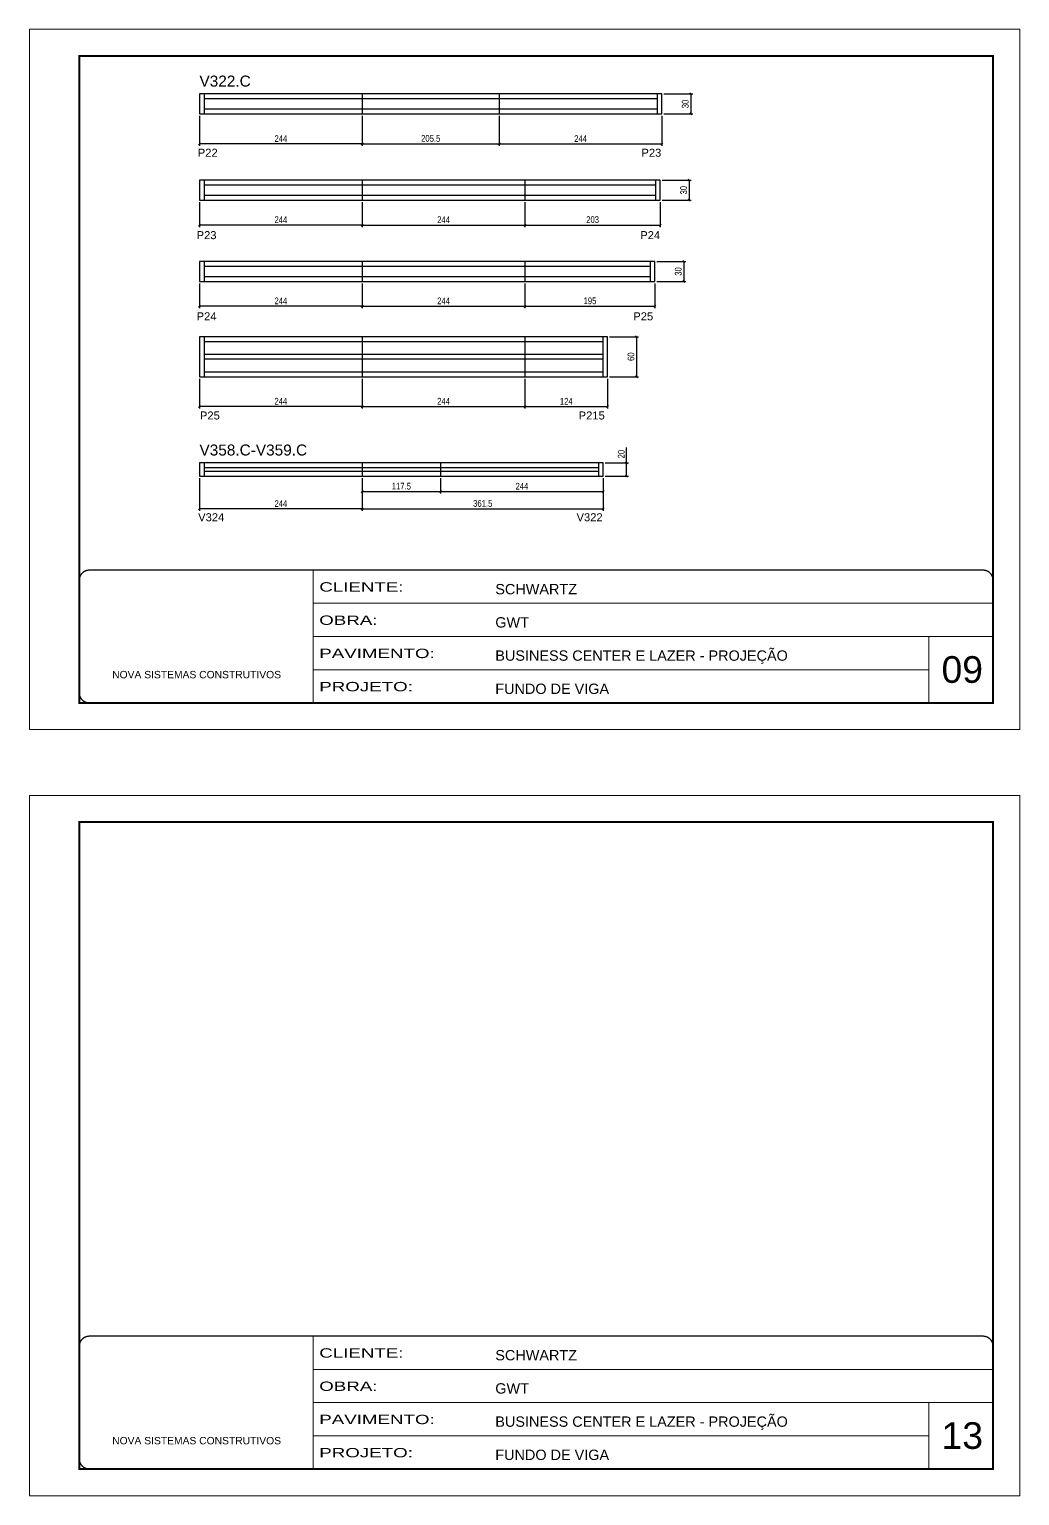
# Model space of a CAD drawing. Extents: x 3245 to 12416, y 917 to 10295.
# Drawn here: x 3245 to 4730, y 5512 to 7710 of the extents above; entities that cross this region are included whole.
import ezdxf

# ---------------------------------------------------------------- set-up
doc = ezdxf.new("R2010")
doc.units = 0
doc.linetypes.add('CONTINUO', pattern=[0])
doc.linetypes.add('DASHED', pattern=[0.75, 0.5, -0.25])
for name, color, linetype in [('5', 5, 'Continuous'), ('COTA', 241, 'Continuous'), ('NOMENCLATURA', 7, 'Continuous'), ('Painéis', 200, 'Continuous'), ('SARR_2.2x7', 40, 'Continuous')]:
    doc.layers.add(name, color=color, linetype=linetype)
for name, color, linetype, lineweight in [('CARIMBO', 255, 'Continuous', 9), ('Folhas', 255, 'Continuous', 9), ('SARRAFO DE PRESSAO', 251, 'DASHED', 9)]:
    doc.layers.add(name, color=color, linetype=linetype, lineweight=lineweight)
doc.styles.add('ARIAL', font='arial.ttf')
doc.styles.add('COTA TECNICA-50', font='techl___.ttf', dxfattribs={"height": 10})
doc.styles.get("Standard").update_dxf_attribs({"font": 'arial.ttf'})
doc.styles.add('Tecnologia', font='')
doc.styles.get('Tecnologia').set_extended_font_data('Forgotten Futurist')
doc.dimstyles.new('COTA PAINEL-50', dxfattribs={"dimtxt": 10, "dimasz": 3, "dimexe": 3, "dimexo": 3, "dimgap": 3, "dimtad": 1, "dimdec": 1, "dimzin": 12, "dimdsep": 46, "dimtxsty": 'COTA TECNICA-50', "dimblk1": 'OBLIQUE', "dimblk2": 'OBLIQUE', "dimsah": 1, "dimcen": 0.9, "dimclrd": 4, "dimclre": 4, "dimclrt": 240, "dimadec": 1, "dimazin": 3, "dimtfac": 1, "dimtdec": 1, "dimtmove": 0, "dimatfit": 3, "dimfxl": 1, "dimtolj": 1, "dimtzin": 12, "dimarcsym": 0})

# ---------------------------------------------------------------- blocks, each defined once
blk = doc.blocks.new('9999999999')
at = {"color": 30, "linetype": 'CONTINUO'}
for p, q in [((98564.6, 34230.2), (98564.6, 34429.4)), ((98564.6, 34379.6), (99584, 34379.6)), ((98564.6, 34329.8), (99488, 34329.8)), ((99584, 34329.8), (99488, 34329.8)), ((99488, 34329.8), (99488, 34230.2)), ((98564.6, 34280), (99488, 34280))]:
    blk.add_line(p, q, dxfattribs=at)
at = {"color": 30, "linetype": 'CONTINUO', "const_width": 2}
blk.add_lwpolyline([(99584, 34230.2), (99584, 34414.4, 0.414214), (99569, 34429.4), (98229, 34429.4, 0.414214), (98214, 34414.4), (98214, 34245.2, 0.414214), (98229, 34230.2), (99584, 34230.2)], format="xyb", dxfattribs=at)
at = {"layer": 'Folhas'}
blk.add_lwpolyline([(98139, 34190.2), (99624, 34190.2), (99624, 35240.2), (98139, 35240.2)], close=True, dxfattribs=at)
at = {"layer": 'Folhas', "color": 30, "const_width": 3}
blk.add_lwpolyline([(98214, 34230.2), (99584, 34230.2), (99584, 35200.2), (98214, 35200.2)], close=True, dxfattribs=at)
at = {"color": 7, "linetype": 'Continuous', "ltscale": 5, "style": 'ARIAL'}
for s, height, p in [('SCHWARTZ', 15.48, (98837.7, 34393.1)), ('GWT', 15.48, (98837.7, 34343.3)), ('BUSINESS CENTER E LAZER - PROJEÇÃO', 15.483, (98837.7, 34293.5)), ('NOVA SISTEMAS CONSTRUTIVOS', 11.059, (98263.2, 34267.2)), ('FUNDO DE VIGA', 15.483, (98837.7, 34243.7))]:
    blk.add_text(s, height=height, dxfattribs=at).set_placement(p)
at = {"layer": 'Folhas', "color": 7, "style": 'Tecnologia', "width": 1.5}
for s, p in [('CLIENTE:', (98573.7, 34397.2)), ('OBRA:', (98573.7, 34347.3)), ('PAVIMENTO:', (98573.7, 34297.5)), ('PROJETO:', (98573.7, 34247.7))]:
    blk.add_text(s, height=14, dxfattribs=at).set_placement(p)
blk = doc.blocks.new('_Oblique')
at = {"color": 0, "linetype": 'ByBlock', "lineweight": -2}
blk.add_line((-0.5, -0.5), (0.5, 0.5), dxfattribs=at)
blk = doc.blocks.new('*D271')
at = {"layer": 'COTA', "color": 4, "linetype": 'ByBlock', "lineweight": -2, "transparency": 16777216}
for p, q in [((3500.5, 7580.2), (3500.5, 7535.3)), ((3744.5, 7580.2), (3744.5, 7535.3)), ((3744.5, 7538.3), (3500.5, 7538.3))]:
    blk.add_line(p, q, dxfattribs=at)
at = {"layer": 'Defpoints', "color": 0, "linetype": 'ByBlock', "transparency": 16777216}
for p in [(3500.5, 7583.2), (3744.5, 7583.2), (3500.5, 7538.3)]:
    blk.add_point(p, dxfattribs=at)
at = {"layer": 'COTA', "color": 4, "linetype": 'ByBlock', "lineweight": -2, "transparency": 16777216, "xscale": 3, "yscale": 3, "zscale": 3, "rotation": 180}
blk.add_blockref('_Oblique', (3500.5, 7538.3), dxfattribs=at)
at = {"layer": 'COTA', "color": 4, "linetype": 'ByBlock', "lineweight": -2, "transparency": 16777216, "xscale": 3, "yscale": 3, "zscale": 3}
blk.add_blockref('_Oblique', (3744.5, 7538.3), dxfattribs=at)
at = {"layer": 'COTA', "color": 240, "linetype": 'ByBlock', "transparency": 16777216, "insert": (3622.5, 7546.4), "char_height": 10, "attachment_point": 5, "style": 'COTA TECNICA-50'}
blk.add_mtext('\\A1;244', dxfattribs=at)
blk = doc.blocks.new('*D469')
at = {"layer": 'COTA', "color": 4, "linetype": 'ByBlock', "lineweight": -2, "transparency": 16777216}
for p, q in [((3744.5, 7580.2), (3744.5, 7535.3)), ((3950, 7580.2), (3950, 7535.3)), ((3744.5, 7538.3), (3950, 7538.3))]:
    blk.add_line(p, q, dxfattribs=at)
at = {"layer": 'Defpoints', "color": 0, "linetype": 'ByBlock', "transparency": 16777216}
for p in [(3744.5, 7583.2), (3950, 7583.2), (3950, 7538.3)]:
    blk.add_point(p, dxfattribs=at)
at = {"layer": 'COTA', "color": 4, "linetype": 'ByBlock', "lineweight": -2, "transparency": 16777216, "xscale": 3, "yscale": 3, "zscale": 3, "rotation": 180}
blk.add_blockref('_Oblique', (3744.5, 7538.3), dxfattribs=at)
at = {"layer": 'COTA', "color": 4, "linetype": 'ByBlock', "lineweight": -2, "transparency": 16777216, "xscale": 3, "yscale": 3, "zscale": 3}
blk.add_blockref('_Oblique', (3950, 7538.3), dxfattribs=at)
at = {"layer": 'COTA', "color": 240, "linetype": 'ByBlock', "transparency": 16777216, "insert": (3847.2, 7546.5), "char_height": 10, "attachment_point": 5, "style": 'COTA TECNICA-50'}
blk.add_mtext('\\A1;205.5', dxfattribs=at)
blk = doc.blocks.new('*D470')
at = {"layer": 'COTA', "color": 4, "linetype": 'ByBlock', "lineweight": -2, "transparency": 16777216}
for p, q in [((3950, 7580.2), (3950, 7535.3)), ((4194, 7580.2), (4194, 7535.3)), ((3950, 7538.3), (4194, 7538.3))]:
    blk.add_line(p, q, dxfattribs=at)
at = {"layer": 'Defpoints', "color": 0, "linetype": 'ByBlock', "transparency": 16777216}
for p in [(3950, 7583.2), (4194, 7583.2), (4194, 7538.3)]:
    blk.add_point(p, dxfattribs=at)
at = {"layer": 'COTA', "color": 4, "linetype": 'ByBlock', "lineweight": -2, "transparency": 16777216, "xscale": 3, "yscale": 3, "zscale": 3, "rotation": 180}
blk.add_blockref('_Oblique', (3950, 7538.3), dxfattribs=at)
at = {"layer": 'COTA', "color": 4, "linetype": 'ByBlock', "lineweight": -2, "transparency": 16777216, "xscale": 3, "yscale": 3, "zscale": 3}
blk.add_blockref('_Oblique', (4194, 7538.3), dxfattribs=at)
at = {"layer": 'COTA', "color": 240, "linetype": 'ByBlock', "transparency": 16777216, "insert": (4072, 7546.4), "char_height": 10, "attachment_point": 5, "style": 'COTA TECNICA-50'}
blk.add_mtext('\\A1;244', dxfattribs=at)
blk = doc.blocks.new('*D471')
at = {"layer": 'COTA', "color": 4, "linetype": 'ByBlock', "lineweight": -2, "transparency": 16777216}
for p, q in [((4197, 7613.2), (4240.1, 7613.2)), ((4237.1, 7613.2), (4237.1, 7583.2)), ((4197, 7583.2), (4240.1, 7583.2))]:
    blk.add_line(p, q, dxfattribs=at)
at = {"layer": 'Defpoints', "color": 0, "linetype": 'ByBlock', "transparency": 16777216}
for p in [(4194, 7613.2), (4194, 7583.2), (4237.1, 7583.2)]:
    blk.add_point(p, dxfattribs=at)
at = {"layer": 'COTA', "color": 4, "linetype": 'ByBlock', "lineweight": -2, "transparency": 16777216, "xscale": 3, "yscale": 3, "zscale": 3}
for p, rotation in [((4237.1, 7613.2), 90), ((4237.1, 7583.2), 270)]:
    blk.add_blockref('_Oblique', p, dxfattribs=dict(at, rotation=rotation))
at = {"layer": 'COTA', "color": 240, "linetype": 'ByBlock', "transparency": 16777216, "insert": (4228.9, 7598.2), "char_height": 10, "attachment_point": 5, "rotation": 90, "style": 'COTA TECNICA-50'}
blk.add_mtext('\\A1;30', dxfattribs=at)
blk = doc.blocks.new('*D272')
at = {"layer": 'COTA', "color": 4, "linetype": 'ByBlock', "lineweight": -2, "transparency": 16777216}
for p, q in [((3500.5, 7450.9), (3500.5, 7413.6)), ((3744.5, 7450.9), (3744.5, 7413.6)), ((3744.5, 7416.6), (3500.5, 7416.6))]:
    blk.add_line(p, q, dxfattribs=at)
at = {"layer": 'Defpoints', "color": 0, "linetype": 'ByBlock', "transparency": 16777216}
for p in [(3500.5, 7453.9), (3744.5, 7453.9), (3500.5, 7416.6)]:
    blk.add_point(p, dxfattribs=at)
at = {"layer": 'COTA', "color": 4, "linetype": 'ByBlock', "lineweight": -2, "transparency": 16777216, "xscale": 3, "yscale": 3, "zscale": 3, "rotation": 180}
blk.add_blockref('_Oblique', (3500.5, 7416.6), dxfattribs=at)
at = {"layer": 'COTA', "color": 4, "linetype": 'ByBlock', "lineweight": -2, "transparency": 16777216, "xscale": 3, "yscale": 3, "zscale": 3}
blk.add_blockref('_Oblique', (3744.5, 7416.6), dxfattribs=at)
at = {"layer": 'COTA', "color": 240, "linetype": 'ByBlock', "transparency": 16777216, "insert": (3622.5, 7424.7), "char_height": 10, "attachment_point": 5, "style": 'COTA TECNICA-50'}
blk.add_mtext('\\A1;244', dxfattribs=at)
blk = doc.blocks.new('*D284')
at = {"layer": 'COTA', "color": 4, "linetype": 'ByBlock', "lineweight": -2, "transparency": 16777216}
for p, q in [((3744.5, 7450.9), (3744.5, 7413.6)), ((3988.5, 7450.9), (3988.5, 7413.6)), ((3744.5, 7416.6), (3988.5, 7416.6))]:
    blk.add_line(p, q, dxfattribs=at)
at = {"layer": 'Defpoints', "color": 0, "linetype": 'ByBlock', "transparency": 16777216}
for p in [(3744.5, 7453.9), (3988.5, 7453.9), (3988.5, 7416.6)]:
    blk.add_point(p, dxfattribs=at)
at = {"layer": 'COTA', "color": 4, "linetype": 'ByBlock', "lineweight": -2, "transparency": 16777216, "xscale": 3, "yscale": 3, "zscale": 3, "rotation": 180}
blk.add_blockref('_Oblique', (3744.5, 7416.6), dxfattribs=at)
at = {"layer": 'COTA', "color": 4, "linetype": 'ByBlock', "lineweight": -2, "transparency": 16777216, "xscale": 3, "yscale": 3, "zscale": 3}
blk.add_blockref('_Oblique', (3988.5, 7416.6), dxfattribs=at)
at = {"layer": 'COTA', "color": 240, "linetype": 'ByBlock', "transparency": 16777216, "insert": (3866.5, 7424.7), "char_height": 10, "attachment_point": 5, "style": 'COTA TECNICA-50'}
blk.add_mtext('\\A1;244', dxfattribs=at)
blk = doc.blocks.new('*D285')
at = {"layer": 'COTA', "color": 4, "linetype": 'ByBlock', "lineweight": -2, "transparency": 16777216}
for p, q in [((3988.5, 7450.9), (3988.5, 7413.6)), ((4191.5, 7450.9), (4191.5, 7413.6)), ((3988.5, 7416.6), (4191.5, 7416.6))]:
    blk.add_line(p, q, dxfattribs=at)
at = {"layer": 'Defpoints', "color": 0, "linetype": 'ByBlock', "transparency": 16777216}
for p in [(3988.5, 7453.9), (4191.5, 7453.9), (4191.5, 7416.6)]:
    blk.add_point(p, dxfattribs=at)
at = {"layer": 'COTA', "color": 4, "linetype": 'ByBlock', "lineweight": -2, "transparency": 16777216, "xscale": 3, "yscale": 3, "zscale": 3, "rotation": 180}
blk.add_blockref('_Oblique', (3988.5, 7416.6), dxfattribs=at)
at = {"layer": 'COTA', "color": 4, "linetype": 'ByBlock', "lineweight": -2, "transparency": 16777216, "xscale": 3, "yscale": 3, "zscale": 3}
blk.add_blockref('_Oblique', (4191.5, 7416.6), dxfattribs=at)
at = {"layer": 'COTA', "color": 240, "linetype": 'ByBlock', "transparency": 16777216, "insert": (4090, 7424.8), "char_height": 10, "attachment_point": 5, "style": 'COTA TECNICA-50'}
blk.add_mtext('\\A1;203', dxfattribs=at)
blk = doc.blocks.new('*D286')
at = {"layer": 'COTA', "color": 4, "linetype": 'ByBlock', "lineweight": -2, "transparency": 16777216}
for p, q in [((4194.5, 7483.9), (4237.6, 7483.9)), ((4234.6, 7483.9), (4234.6, 7453.9)), ((4194.5, 7453.9), (4237.6, 7453.9))]:
    blk.add_line(p, q, dxfattribs=at)
at = {"layer": 'Defpoints', "color": 0, "linetype": 'ByBlock', "transparency": 16777216}
for p in [(4191.5, 7483.9), (4191.5, 7453.9), (4234.6, 7453.9)]:
    blk.add_point(p, dxfattribs=at)
at = {"layer": 'COTA', "color": 4, "linetype": 'ByBlock', "lineweight": -2, "transparency": 16777216, "xscale": 3, "yscale": 3, "zscale": 3}
for p, rotation in [((4234.6, 7483.9), 90), ((4234.6, 7453.9), 270)]:
    blk.add_blockref('_Oblique', p, dxfattribs=dict(at, rotation=rotation))
at = {"layer": 'COTA', "color": 240, "linetype": 'ByBlock', "transparency": 16777216, "insert": (4226.4, 7468.9), "char_height": 10, "attachment_point": 5, "rotation": 90, "style": 'COTA TECNICA-50'}
blk.add_mtext('\\A1;30', dxfattribs=at)
blk = doc.blocks.new('*D244')
at = {"layer": 'COTA', "color": 4, "linetype": 'ByBlock', "lineweight": -2, "transparency": 16777216}
for p, q in [((3500.5, 7329.1), (3500.5, 7291.9)), ((3744.5, 7329.1), (3744.5, 7291.9)), ((3744.5, 7294.9), (3500.5, 7294.9))]:
    blk.add_line(p, q, dxfattribs=at)
at = {"layer": 'Defpoints', "color": 0, "linetype": 'ByBlock', "transparency": 16777216}
for p in [(3500.5, 7332.1), (3744.5, 7332.1), (3500.5, 7294.9)]:
    blk.add_point(p, dxfattribs=at)
at = {"layer": 'COTA', "color": 4, "linetype": 'ByBlock', "lineweight": -2, "transparency": 16777216, "xscale": 3, "yscale": 3, "zscale": 3, "rotation": 180}
blk.add_blockref('_Oblique', (3500.5, 7294.9), dxfattribs=at)
at = {"layer": 'COTA', "color": 4, "linetype": 'ByBlock', "lineweight": -2, "transparency": 16777216, "xscale": 3, "yscale": 3, "zscale": 3}
blk.add_blockref('_Oblique', (3744.5, 7294.9), dxfattribs=at)
at = {"layer": 'COTA', "color": 240, "linetype": 'ByBlock', "transparency": 16777216, "insert": (3622.5, 7303), "char_height": 10, "attachment_point": 5, "style": 'COTA TECNICA-50'}
blk.add_mtext('\\A1;244', dxfattribs=at)
blk = doc.blocks.new('*D287')
at = {"layer": 'COTA', "color": 4, "linetype": 'ByBlock', "lineweight": -2, "transparency": 16777216}
for p, q in [((3744.5, 7329.1), (3744.5, 7291.9)), ((3988.5, 7329.1), (3988.5, 7291.9)), ((3744.5, 7294.9), (3988.5, 7294.9))]:
    blk.add_line(p, q, dxfattribs=at)
at = {"layer": 'Defpoints', "color": 0, "linetype": 'ByBlock', "transparency": 16777216}
for p in [(3744.5, 7332.1), (3988.5, 7332.1), (3988.5, 7294.9)]:
    blk.add_point(p, dxfattribs=at)
at = {"layer": 'COTA', "color": 4, "linetype": 'ByBlock', "lineweight": -2, "transparency": 16777216, "xscale": 3, "yscale": 3, "zscale": 3, "rotation": 180}
blk.add_blockref('_Oblique', (3744.5, 7294.9), dxfattribs=at)
at = {"layer": 'COTA', "color": 4, "linetype": 'ByBlock', "lineweight": -2, "transparency": 16777216, "xscale": 3, "yscale": 3, "zscale": 3}
blk.add_blockref('_Oblique', (3988.5, 7294.9), dxfattribs=at)
at = {"layer": 'COTA', "color": 240, "linetype": 'ByBlock', "transparency": 16777216, "insert": (3866.5, 7303), "char_height": 10, "attachment_point": 5, "style": 'COTA TECNICA-50'}
blk.add_mtext('\\A1;244', dxfattribs=at)
blk = doc.blocks.new('*D288')
at = {"layer": 'COTA', "color": 4, "linetype": 'ByBlock', "lineweight": -2, "transparency": 16777216}
for p, q in [((3988.5, 7329.1), (3988.5, 7291.9)), ((4183.5, 7329.1), (4183.5, 7291.9)), ((3988.5, 7294.9), (4183.5, 7294.9))]:
    blk.add_line(p, q, dxfattribs=at)
at = {"layer": 'Defpoints', "color": 0, "linetype": 'ByBlock', "transparency": 16777216}
for p in [(3988.5, 7332.1), (4183.5, 7332.1), (4183.5, 7294.9)]:
    blk.add_point(p, dxfattribs=at)
at = {"layer": 'COTA', "color": 4, "linetype": 'ByBlock', "lineweight": -2, "transparency": 16777216, "xscale": 3, "yscale": 3, "zscale": 3, "rotation": 180}
blk.add_blockref('_Oblique', (3988.5, 7294.9), dxfattribs=at)
at = {"layer": 'COTA', "color": 4, "linetype": 'ByBlock', "lineweight": -2, "transparency": 16777216, "xscale": 3, "yscale": 3, "zscale": 3}
blk.add_blockref('_Oblique', (4183.5, 7294.9), dxfattribs=at)
at = {"layer": 'COTA', "color": 240, "linetype": 'ByBlock', "transparency": 16777216, "insert": (4086, 7303), "char_height": 10, "attachment_point": 5, "style": 'COTA TECNICA-50'}
blk.add_mtext('\\A1;195', dxfattribs=at)
blk = doc.blocks.new('*D289')
at = {"layer": 'COTA', "color": 4, "linetype": 'ByBlock', "lineweight": -2, "transparency": 16777216}
for p, q in [((4186.5, 7362.1), (4229.6, 7362.1)), ((4226.6, 7362.1), (4226.6, 7332.1)), ((4186.5, 7332.1), (4229.6, 7332.1))]:
    blk.add_line(p, q, dxfattribs=at)
at = {"layer": 'Defpoints', "color": 0, "linetype": 'ByBlock', "transparency": 16777216}
for p in [(4183.5, 7362.1), (4183.5, 7332.1), (4226.6, 7332.1)]:
    blk.add_point(p, dxfattribs=at)
at = {"layer": 'COTA', "color": 4, "linetype": 'ByBlock', "lineweight": -2, "transparency": 16777216, "xscale": 3, "yscale": 3, "zscale": 3}
for p, rotation in [((4226.6, 7362.1), 90), ((4226.6, 7332.1), 270)]:
    blk.add_blockref('_Oblique', p, dxfattribs=dict(at, rotation=rotation))
at = {"layer": 'COTA', "color": 240, "linetype": 'ByBlock', "transparency": 16777216, "insert": (4218.4, 7347.1), "char_height": 10, "attachment_point": 5, "rotation": 90, "style": 'COTA TECNICA-50'}
blk.add_mtext('\\A1;30', dxfattribs=at)
blk = doc.blocks.new('*D245')
at = {"layer": 'COTA', "color": 4, "linetype": 'ByBlock', "lineweight": -2, "transparency": 16777216}
for p, q in [((3500.5, 7186.3), (3500.5, 7141.4)), ((3744.5, 7186.3), (3744.5, 7141.4)), ((3744.5, 7144.4), (3500.5, 7144.4))]:
    blk.add_line(p, q, dxfattribs=at)
at = {"layer": 'Defpoints', "color": 0, "linetype": 'ByBlock', "transparency": 16777216}
for p in [(3500.5, 7189.3), (3744.5, 7189.3), (3500.5, 7144.4)]:
    blk.add_point(p, dxfattribs=at)
at = {"layer": 'COTA', "color": 4, "linetype": 'ByBlock', "lineweight": -2, "transparency": 16777216, "xscale": 3, "yscale": 3, "zscale": 3, "rotation": 180}
blk.add_blockref('_Oblique', (3500.5, 7144.4), dxfattribs=at)
at = {"layer": 'COTA', "color": 4, "linetype": 'ByBlock', "lineweight": -2, "transparency": 16777216, "xscale": 3, "yscale": 3, "zscale": 3}
blk.add_blockref('_Oblique', (3744.5, 7144.4), dxfattribs=at)
at = {"layer": 'COTA', "color": 240, "linetype": 'ByBlock', "transparency": 16777216, "insert": (3622.5, 7152.5), "char_height": 10, "attachment_point": 5, "style": 'COTA TECNICA-50'}
blk.add_mtext('\\A1;244', dxfattribs=at)
blk = doc.blocks.new('*D290')
at = {"layer": 'COTA', "color": 4, "linetype": 'ByBlock', "lineweight": -2, "transparency": 16777216}
for p, q in [((3744.5, 7186.3), (3744.5, 7141.4)), ((3988.5, 7186.3), (3988.5, 7141.4)), ((3744.5, 7144.4), (3988.5, 7144.4))]:
    blk.add_line(p, q, dxfattribs=at)
at = {"layer": 'Defpoints', "color": 0, "linetype": 'ByBlock', "transparency": 16777216}
for p in [(3744.5, 7189.3), (3988.5, 7189.3), (3988.5, 7144.4)]:
    blk.add_point(p, dxfattribs=at)
at = {"layer": 'COTA', "color": 4, "linetype": 'ByBlock', "lineweight": -2, "transparency": 16777216, "xscale": 3, "yscale": 3, "zscale": 3, "rotation": 180}
blk.add_blockref('_Oblique', (3744.5, 7144.4), dxfattribs=at)
at = {"layer": 'COTA', "color": 4, "linetype": 'ByBlock', "lineweight": -2, "transparency": 16777216, "xscale": 3, "yscale": 3, "zscale": 3}
blk.add_blockref('_Oblique', (3988.5, 7144.4), dxfattribs=at)
at = {"layer": 'COTA', "color": 240, "linetype": 'ByBlock', "transparency": 16777216, "insert": (3866.5, 7152.5), "char_height": 10, "attachment_point": 5, "style": 'COTA TECNICA-50'}
blk.add_mtext('\\A1;244', dxfattribs=at)
blk = doc.blocks.new('*D291')
at = {"layer": 'COTA', "color": 4, "linetype": 'ByBlock', "lineweight": -2, "transparency": 16777216}
for p, q in [((3988.5, 7186.3), (3988.5, 7141.4)), ((4112.5, 7186.3), (4112.5, 7141.4)), ((3988.5, 7144.4), (4112.5, 7144.4))]:
    blk.add_line(p, q, dxfattribs=at)
at = {"layer": 'Defpoints', "color": 0, "linetype": 'ByBlock', "transparency": 16777216}
for p in [(3988.5, 7189.3), (4112.5, 7189.3), (4112.5, 7144.4)]:
    blk.add_point(p, dxfattribs=at)
at = {"layer": 'COTA', "color": 4, "linetype": 'ByBlock', "lineweight": -2, "transparency": 16777216, "xscale": 3, "yscale": 3, "zscale": 3, "rotation": 180}
blk.add_blockref('_Oblique', (3988.5, 7144.4), dxfattribs=at)
at = {"layer": 'COTA', "color": 4, "linetype": 'ByBlock', "lineweight": -2, "transparency": 16777216, "xscale": 3, "yscale": 3, "zscale": 3}
blk.add_blockref('_Oblique', (4112.5, 7144.4), dxfattribs=at)
at = {"layer": 'COTA', "color": 240, "linetype": 'ByBlock', "transparency": 16777216, "insert": (4050.5, 7152.5), "char_height": 10, "attachment_point": 5, "style": 'COTA TECNICA-50'}
blk.add_mtext('\\A1;124', dxfattribs=at)
blk = doc.blocks.new('*D292')
at = {"layer": 'COTA', "color": 4, "linetype": 'ByBlock', "lineweight": -2, "transparency": 16777216}
for p, q in [((4115.5, 7249.3), (4158.6, 7249.3)), ((4155.6, 7249.3), (4155.6, 7189.3)), ((4115.5, 7189.3), (4158.6, 7189.3))]:
    blk.add_line(p, q, dxfattribs=at)
at = {"layer": 'Defpoints', "color": 0, "linetype": 'ByBlock', "transparency": 16777216}
for p in [(4112.5, 7249.3), (4112.5, 7189.3), (4155.6, 7189.3)]:
    blk.add_point(p, dxfattribs=at)
at = {"layer": 'COTA', "color": 4, "linetype": 'ByBlock', "lineweight": -2, "transparency": 16777216, "xscale": 3, "yscale": 3, "zscale": 3}
for p, rotation in [((4155.6, 7249.3), 90), ((4155.6, 7189.3), 270)]:
    blk.add_blockref('_Oblique', p, dxfattribs=dict(at, rotation=rotation))
at = {"layer": 'COTA', "color": 240, "linetype": 'ByBlock', "transparency": 16777216, "insert": (4147.5, 7219.3), "char_height": 10, "attachment_point": 5, "rotation": 90, "style": 'COTA TECNICA-50'}
blk.add_mtext('\\A1;60', dxfattribs=at)
blk = doc.blocks.new('*D444')
at = {"layer": 'COTA', "color": 4, "linetype": 'ByBlock', "lineweight": -2, "transparency": 16777216}
for p, q in [((3500.5, 7037), (3500.5, 6988)), ((3744.5, 7037), (3744.5, 6988)), ((3744.5, 6991), (3500.5, 6991))]:
    blk.add_line(p, q, dxfattribs=at)
at = {"layer": 'Defpoints', "color": 0, "linetype": 'ByBlock', "transparency": 16777216}
for p in [(3500.5, 7040), (3744.5, 7040), (3500.5, 6991)]:
    blk.add_point(p, dxfattribs=at)
at = {"layer": 'COTA', "color": 4, "linetype": 'ByBlock', "lineweight": -2, "transparency": 16777216, "xscale": 3, "yscale": 3, "zscale": 3, "rotation": 180}
blk.add_blockref('_Oblique', (3500.5, 6991), dxfattribs=at)
at = {"layer": 'COTA', "color": 4, "linetype": 'ByBlock', "lineweight": -2, "transparency": 16777216, "xscale": 3, "yscale": 3, "zscale": 3}
blk.add_blockref('_Oblique', (3744.5, 6991), dxfattribs=at)
at = {"layer": 'COTA', "color": 240, "linetype": 'ByBlock', "transparency": 16777216, "insert": (3622.5, 6999.1), "char_height": 10, "attachment_point": 5, "style": 'COTA TECNICA-50'}
blk.add_mtext('\\A1;244', dxfattribs=at)
blk = doc.blocks.new('*D445')
at = {"layer": 'COTA', "color": 4, "linetype": 'ByBlock', "lineweight": -2, "transparency": 16777216}
for p, q in [((3744.5, 7037), (3744.5, 6988)), ((4106, 7037), (4106, 6988)), ((3744.5, 6991), (4106, 6991))]:
    blk.add_line(p, q, dxfattribs=at)
at = {"layer": 'Defpoints', "color": 0, "linetype": 'ByBlock', "transparency": 16777216}
for p in [(3744.5, 7040), (4106, 7040), (4106, 6991)]:
    blk.add_point(p, dxfattribs=at)
at = {"layer": 'COTA', "color": 4, "linetype": 'ByBlock', "lineweight": -2, "transparency": 16777216, "xscale": 3, "yscale": 3, "zscale": 3, "rotation": 180}
blk.add_blockref('_Oblique', (3744.5, 6991), dxfattribs=at)
at = {"layer": 'COTA', "color": 4, "linetype": 'ByBlock', "lineweight": -2, "transparency": 16777216, "xscale": 3, "yscale": 3, "zscale": 3}
blk.add_blockref('_Oblique', (4106, 6991), dxfattribs=at)
at = {"layer": 'COTA', "color": 240, "linetype": 'ByBlock', "transparency": 16777216, "insert": (3925.2, 6999.2), "char_height": 10, "attachment_point": 5, "style": 'COTA TECNICA-50'}
blk.add_mtext('\\A1;361.5', dxfattribs=at)
blk = doc.blocks.new('*D446')
at = {"layer": 'COTA', "color": 4, "linetype": 'ByBlock', "lineweight": -2, "transparency": 16777216}
for p, q in [((3744.5, 7037), (3744.5, 7014)), ((3862, 7037), (3862, 7014)), ((3744.5, 7017), (3862, 7017))]:
    blk.add_line(p, q, dxfattribs=at)
at = {"layer": 'Defpoints', "color": 0, "linetype": 'ByBlock', "transparency": 16777216}
for p in [(3744.5, 7040), (3862, 7040), (3862, 7017)]:
    blk.add_point(p, dxfattribs=at)
at = {"layer": 'COTA', "color": 4, "linetype": 'ByBlock', "lineweight": -2, "transparency": 16777216, "xscale": 3, "yscale": 3, "zscale": 3, "rotation": 180}
blk.add_blockref('_Oblique', (3744.5, 7017), dxfattribs=at)
at = {"layer": 'COTA', "color": 4, "linetype": 'ByBlock', "lineweight": -2, "transparency": 16777216, "xscale": 3, "yscale": 3, "zscale": 3}
blk.add_blockref('_Oblique', (3862, 7017), dxfattribs=at)
at = {"layer": 'COTA', "color": 240, "linetype": 'ByBlock', "transparency": 16777216, "insert": (3803.2, 7025.1), "char_height": 10, "attachment_point": 5, "style": 'COTA TECNICA-50'}
blk.add_mtext('\\A1;117.5', dxfattribs=at)
blk = doc.blocks.new('*D447')
at = {"layer": 'COTA', "color": 4, "linetype": 'ByBlock', "lineweight": -2, "transparency": 16777216}
for p, q in [((3862, 7037), (3862, 7014)), ((4106, 7037), (4106, 7014)), ((3862, 7017), (4106, 7017))]:
    blk.add_line(p, q, dxfattribs=at)
at = {"layer": 'Defpoints', "color": 0, "linetype": 'ByBlock', "transparency": 16777216}
for p in [(3862, 7040), (4106, 7040), (4106, 7017)]:
    blk.add_point(p, dxfattribs=at)
at = {"layer": 'COTA', "color": 4, "linetype": 'ByBlock', "lineweight": -2, "transparency": 16777216, "xscale": 3, "yscale": 3, "zscale": 3, "rotation": 180}
blk.add_blockref('_Oblique', (3862, 7017), dxfattribs=at)
at = {"layer": 'COTA', "color": 4, "linetype": 'ByBlock', "lineweight": -2, "transparency": 16777216, "xscale": 3, "yscale": 3, "zscale": 3}
blk.add_blockref('_Oblique', (4106, 7017), dxfattribs=at)
at = {"layer": 'COTA', "color": 240, "linetype": 'ByBlock', "transparency": 16777216, "insert": (3984, 7025.1), "char_height": 10, "attachment_point": 5, "style": 'COTA TECNICA-50'}
blk.add_mtext('\\A1;244', dxfattribs=at)
blk = doc.blocks.new('*D448')
at = {"layer": 'COTA', "color": 4, "linetype": 'ByBlock', "lineweight": -2, "transparency": 16777216}
for p, q in [((4141, 7060), (4141, 7083.3)), ((4109, 7060), (4144, 7060)), ((4141, 7040), (4141, 7060)), ((4109, 7040), (4144, 7040))]:
    blk.add_line(p, q, dxfattribs=at)
at = {"layer": 'Defpoints', "color": 0, "linetype": 'ByBlock', "transparency": 16777216}
for p in [(4106, 7060), (4141, 7060), (4106, 7040)]:
    blk.add_point(p, dxfattribs=at)
at = {"layer": 'COTA', "color": 4, "linetype": 'ByBlock', "lineweight": -2, "transparency": 16777216, "xscale": 3, "yscale": 3, "zscale": 3}
for p, rotation in [((4141, 7060), 90), ((4141, 7040), 270)]:
    blk.add_blockref('_Oblique', p, dxfattribs=dict(at, rotation=rotation))
at = {"layer": 'COTA', "color": 240, "linetype": 'ByBlock', "transparency": 16777216, "insert": (4132.9, 7073.2), "char_height": 10, "attachment_point": 5, "rotation": 90, "style": 'COTA TECNICA-50'}
blk.add_mtext('\\A1;20', dxfattribs=at)

msp = doc.modelspace()

# ---------------------------------------------------------------- linework, layer by layer
at = {"layer": 'Painéis', "linetype": 'Continuous'}
for p, q in [((4193.97, 7613.23), (3500.47, 7613.23)), ((3500.47, 7613.23), (3500.47, 7583.23)), ((3744.47, 7613.23), (3744.47, 7583.23)), ((3949.97, 7613.23), (3949.97, 7583.23)), ((4193.97, 7583.23), (4193.97, 7613.23)), ((3500.47, 7583.23), (4193.97, 7583.23)), ((4191.47, 7483.86), (3500.47, 7483.86)), ((3500.47, 7483.86), (3500.47, 7453.86)), ((3744.47, 7483.86), (3744.47, 7453.86)), ((3988.47, 7483.86), (3988.47, 7453.86)), ((4191.47, 7453.86), (4191.47, 7483.86)), ((3500.47, 7453.86), (4191.47, 7453.86)), ((4183.47, 7362.14), (3500.47, 7362.14)), ((3500.47, 7362.14), (3500.47, 7332.14)), ((3744.47, 7362.14), (3744.47, 7332.14)), ((3988.47, 7362.14), (3988.47, 7332.14)), ((4183.47, 7332.14), (4183.47, 7362.14)), ((3500.47, 7332.14), (4183.47, 7332.14)), ((4112.47, 7249.27), (3500.47, 7249.27)), ((3500.47, 7249.27), (3500.47, 7189.27)), ((3744.47, 7249.27), (3744.47, 7189.27)), ((3988.47, 7249.27), (3988.47, 7189.27)), ((4112.47, 7189.27), (4112.47, 7249.27)), ((3500.47, 7189.27), (4112.47, 7189.27)), ((3744.47, 7060.05), (3744.47, 7040.05)), ((3861.97, 7060.05), (3861.97, 7040.05))]:
    msp.add_line(p, q, dxfattribs=at)
msp.add_lwpolyline([(4105.97, 7060.05), (3500.47, 7060.05), (3500.47, 7040.05), (4105.97, 7040.05)], close=True, dxfattribs=at)
at = {"layer": 'SARR_2.2x7', "linetype": 'Continuous'}
for p, q in [((3507.47, 7613.23), (3507.47, 7583.23)), ((4186.97, 7613.23), (4186.97, 7583.23)), ((3507.47, 7606.23), (3744.47, 7606.23)), ((3744.47, 7590.23), (3507.47, 7590.23)), ((3744.47, 7606.23), (3949.97, 7606.23)), ((3949.97, 7590.23), (3744.47, 7590.23)), ((3949.97, 7606.23), (4186.97, 7606.23)), ((4186.97, 7590.23), (3949.97, 7590.23)), ((3507.47, 7483.86), (3507.47, 7453.86)), ((3507.47, 7476.86), (3744.47, 7476.86)), ((3744.47, 7476.86), (3988.47, 7476.86)), ((3988.47, 7476.86), (4184.47, 7476.86)), ((4184.47, 7483.86), (4184.47, 7453.86)), ((3744.47, 7460.86), (3507.47, 7460.86)), ((3988.47, 7460.86), (3744.47, 7460.86)), ((4184.47, 7460.86), (3988.47, 7460.86)), ((3507.47, 7362.14), (3507.47, 7332.14)), ((3507.47, 7355.14), (3744.47, 7355.14)), ((3744.47, 7355.14), (3988.47, 7355.14)), ((3988.47, 7355.14), (4176.47, 7355.14)), ((4176.47, 7362.14), (4176.47, 7332.14)), ((3744.47, 7339.14), (3507.47, 7339.14)), ((3988.47, 7339.14), (3744.47, 7339.14)), ((4176.47, 7339.14), (3988.47, 7339.14)), ((3507.47, 7249.27), (3507.47, 7189.27)), ((3507.47, 7242.27), (3744.47, 7242.27)), ((3744.47, 7242.27), (3988.47, 7242.27)), ((3988.47, 7242.27), (4105.47, 7242.27)), ((4105.47, 7249.27), (4105.47, 7189.27)), ((3744.47, 7222.78), (3507.47, 7222.78)), ((3744.47, 7215.78), (3507.47, 7215.78)), ((3988.47, 7222.78), (3744.47, 7222.78)), ((3988.47, 7215.78), (3744.47, 7215.78)), ((4105.47, 7222.78), (3988.47, 7222.78)), ((4105.47, 7215.78), (3988.47, 7215.78)), ((3744.47, 7196.27), (3507.47, 7196.27)), ((3988.47, 7196.27), (3744.47, 7196.27)), ((4105.47, 7196.27), (3988.47, 7196.27)), ((3507.47, 7060.05), (3507.47, 7040.05)), ((4098.97, 7060.05), (4098.97, 7040.05)), ((3507.47, 7053.05), (3744.47, 7053.05)), ((3744.47, 7047.05), (3507.47, 7047.05)), ((3744.47, 7053.05), (4098.97, 7053.05)), ((4098.97, 7047.05), (3744.47, 7047.05))]:
    msp.add_line(p, q, dxfattribs=at)

# ---------------------------------------------------------------- block references
at = {"layer": 'SARRAFO DE PRESSAO', "color": 6, "linetype": 'ByBlock'}
for p in [(-94893.63, -27530.07), (-94893.63, -28678.65)]:
    msp.add_blockref('9999999999', p, dxfattribs=at)

# ---------------------------------------------------------------- texts
at = {"layer": '5', "linetype": 'Continuous'}
for s, rotation, p in [('P22', 359.99996, (3497.96, 7519.1)), ('P23', 359.99996, (4163.16, 7519.1)), ('P23', 0.00004, (3496.22, 7395.54)), ('P24', 0.00004, (4161.42, 7395.54)), ('P24', 0.00004, (3496.22, 7273.82)), ('P25', 0.00004, (4150.96, 7273.82)), ('P25', 359.99996, (3501.15, 7125.15)), ('P215', 359.99996, (4069.04, 7125.15)), ('V324', 359.99996, (3498.51, 6972.55)), ('V322', 359.99996, (4065.87, 6972.55))]:
    msp.add_text(s, height=12, rotation=rotation, dxfattribs=at).set_placement(p)
at = {"layer": 'CARIMBO', "style": 'ARIAL'}
for s, p in [('09', (4613.2, 6730.27)), ('13', (4613.2, 5581.7))]:
    msp.add_text(s, height=40, dxfattribs=at).set_placement(p)
at = {"layer": 'NOMENCLATURA', "linetype": 'Continuous'}
for s, p in [('V322.C', (3500.47, 7624.3)), ('V358.C-V359.C', (3500.47, 7071.12))]:
    msp.add_text(s, height=16.5, dxfattribs=at).set_placement(p)

# ---------------------------------------------------------------- dimensions: what is measured, and where the dimension line sits
at = {"layer": 'COTA', "linetype": 'ByBlock'}
for base, p1, p2, angle, picture, middle in [((4237.12, 7583.23), (4193.97, 7613.23), (4193.97, 7583.23), 90, '*D471', (4228.91, 7598.23)), ((3500.47, 7538.35), (3744.47, 7583.23), (3500.47, 7583.23), 180, '*D271', (3622.47, 7546.42)), ((4234.62, 7453.86), (4191.47, 7483.86), (4191.47, 7453.86), 90, '*D286', (4226.41, 7468.86)), ((3500.47, 7416.63), (3744.47, 7453.86), (3500.47, 7453.86), 180, '*D272', (3622.47, 7424.7)), ((4226.62, 7332.14), (4183.47, 7362.14), (4183.47, 7332.14), 90, '*D289', (4218.41, 7347.14)), ((3500.47, 7294.91), (3744.47, 7332.14), (3500.47, 7332.14), 180, '*D244', (3622.47, 7302.98)), ((4155.62, 7189.27), (4112.47, 7249.27), (4112.47, 7189.27), 90, '*D292', (4147.52, 7219.27)), ((3500.47, 7144.39), (3744.47, 7189.27), (3500.47, 7189.27), 180, '*D245', (3622.47, 7152.46)), ((4141, 7060.05), (4105.97, 7040.05), (4105.97, 7060.05), 90, '*D448', (4132.9, 7073.15)), ((3500.47, 6990.99), (3744.47, 7040.05), (3500.47, 7040.05), 180, '*D444', (3622.47, 6999.06))]:
    dim = msp.add_linear_dim(base=base, p1=p1, p2=p2, angle=angle, dimstyle='COTA PAINEL-50', override={"dimarcsym": 1}, dxfattribs=at)
    dim.commit()
    dim.dimension.update_dxf_attribs({"geometry": picture, "text_midpoint": middle})
for base, p1, p2, override, picture, middle in [((3949.97, 7538.35), (3744.47, 7583.23), (3949.97, 7583.23), {"dimarcsym": 1}, '*D469', (3847.22, 7546.46)), ((4193.97, 7538.35), (3949.97, 7583.23), (4193.97, 7583.23), {"dimarcsym": 1}, '*D470', (4071.97, 7546.42)), ((3988.47, 7416.63), (3744.47, 7453.86), (3988.47, 7453.86), {"dimarcsym": 1}, '*D284', (3866.47, 7424.7)), ((4191.47, 7416.63), (3988.47, 7453.86), (4191.47, 7453.86), {"dimarcsym": 1}, '*D285', (4089.97, 7424.85)), ((3988.47, 7294.91), (3744.47, 7332.14), (3988.47, 7332.14), {"dimarcsym": 1}, '*D287', (3866.47, 7302.98)), ((4183.47, 7294.91), (3988.47, 7332.14), (4183.47, 7332.14), {"dimarcsym": 1}, '*D288', (4085.97, 7303.05)), ((3988.47, 7144.39), (3744.47, 7189.27), (3988.47, 7189.27), {"dimarcsym": 1}, '*D290', (3866.47, 7152.46)), ((4112.47, 7144.39), (3988.47, 7189.27), (4112.47, 7189.27), {"dimarcsym": 1}, '*D291', (4050.47, 7152.46)), ((4105.97, 6990.99), (3744.47, 7040.05), (4105.97, 7040.05), {"dimarcsym": 1}, '*D445', (3925.22, 6999.21)), ((3861.97, 7016.99), (3744.47, 7040.05), (3861.97, 7040.05), {"dimarcsym": 1}, '*D446', (3803.22, 7025.1)), ((4105.97, 7016.99), (3861.97, 7040.05), (4105.97, 7040.05), {"dimtmove": 1, "dimarcsym": 1}, '*D447', (3983.97, 7025.06))]:
    dim = msp.add_linear_dim(base=base, p1=p1, p2=p2, dimstyle='COTA PAINEL-50', override=override, dxfattribs=at)
    dim.commit()
    dim.dimension.update_dxf_attribs({"geometry": picture, "text_midpoint": middle})

doc.saveas('drawing.dxf')
